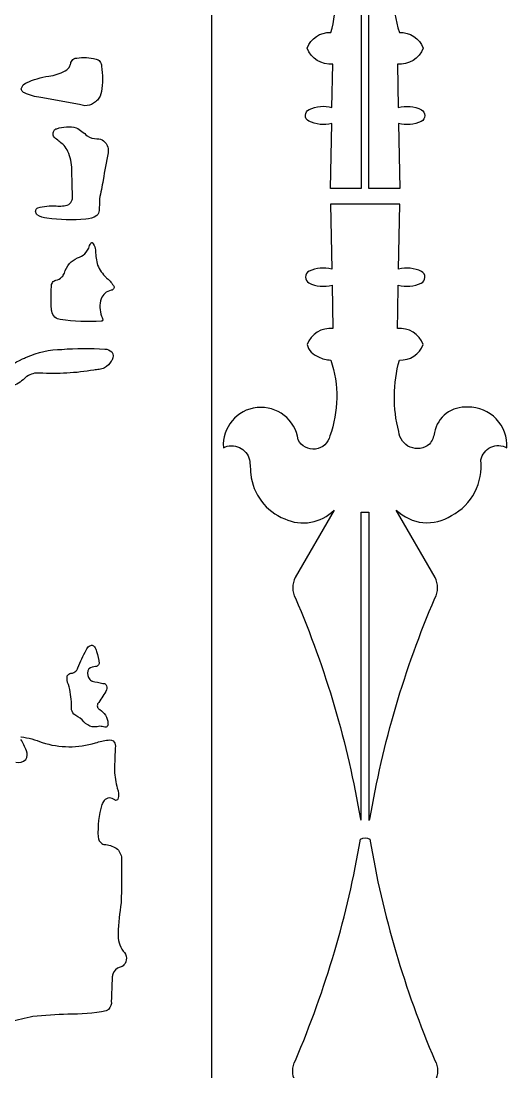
# Model space of a CAD drawing. Header units: millimetres. Extents: x -2342 to -1352, y 819 to 2802.
# Drawn here: x -1484.6 to -1356.7, y 1096 to 1372.9 of the extents above; entities that cross this region are included whole.
import ezdxf

# ---------------------------------------------------------------- set-up
doc = ezdxf.new("R2010")
doc.units = ezdxf.units.MM
doc.layers.add('Image_1', color=70, linetype='Continuous')

msp = doc.modelspace()

# ---------------------------------------------------------------- linework, layer by layer
at = {"layer": 'Image_1'}
msp.add_lwpolyline([(-1734.36, 818.88), (-1434.36, 818.88), (-1434.36, 1658.88), (-1734.36, 1658.88)], close=True, dxfattribs=at)
for points in [[(-1395.01, 1410), (-1395.01, 1328.77), (-1403.15, 1328.77), (-1402.81, 1345.9, -0.176895), (-1408.85, 1346.51, -0.599927), (-1408.77, 1349.56, -0.183169), (-1402.73, 1350.11), (-1402.5, 1361.55, -0.340003), (-1409.3, 1365.74, -0.331722), (-1403.03, 1369.85, 0.13246), (-1402.85, 1388.71, 0.600156)], [(-1384.72, 1389.84, 0.166429), (-1384.98, 1369.85, -0.331722), (-1378.71, 1365.74, -0.340003), (-1385.51, 1361.55), (-1385.28, 1350.11, -0.179213), (-1379.17, 1349.52, -0.599927), (-1379.24, 1346.46, -0.180821), (-1385.2, 1345.9), (-1384.86, 1328.77), (-1392.99, 1328.77), (-1392.99, 1410)], [(-1484.68, 1184.29, -0.112537), (-1484.57, 1184.32, -0.067431), (-1479.07, 1182.82, 0.148853), (-1464.98, 1182.7, -0.054799), (-1461.71, 1183.45, -0.33395), (-1460.07, 1182.88, -0.116907), (-1459.75, 1182.02, 0.010658), (-1460.03, 1175.41, 0.051801), (-1459.27, 1170.78, -0.158005), (-1459.1, 1167.92, -0.504251), (-1459.96, 1167.69, 0.424931), (-1462.73, 1167.54, 0.11426), (-1463.3, 1166.48, 0.088782), (-1464.32, 1157.97, 0.251152), (-1463.3, 1156.19, 0.134911), (-1462.29, 1155.92, -0.129493), (-1459.21, 1154.75, -0.191504), (-1458.14, 1151.92, -0.014104), (-1458.29, 1140.62, 0.022514), (-1459.05, 1132.54, 0.178371), (-1457.7, 1127.87, -0.19433), (-1456.87, 1126.03, -0.191309), (-1457.52, 1124.22, -0.168742), (-1458.55, 1123.64, 0.245597), (-1460.45, 1121.79, 0.067534), (-1460.63, 1120.87, -0.001343), (-1460.84, 1114.69, -0.25177), (-1461.58, 1112.51, -0.09952), (-1462.2, 1112.12, -0.053969), (-1472.28, 1111.22, 0.020142), (-1481.5, 1110.6, -0.013936), (-1487.54, 1109.32, -0.046955)], [(-1486, 1177.64, 0.260959), (-1483.39, 1178.31, 0.250833), (-1483.22, 1180.64, 0.053861), (-1484.64, 1183.63, -0.660533)], [(-1412.42, 1093.61, -0.248044), (-1412.37, 1099.08, 0.059291), (-1395.24, 1157.34, -0.319458), (-1392.77, 1157.34, 0.059291), (-1375.64, 1099.08, -0.248044), (-1375.6, 1093.61)]]:
    msp.add_lwpolyline(points, format="xyb", dxfattribs=at)
for points in [[(-1467.81, 1350.58, 0.007322), (-1479.4, 1352.74, -0.09317), (-1483.69, 1353.97, -0.218531), (-1484.45, 1354.61, -0.069477), (-1484.58, 1355, -0.166078), (-1483.72, 1356.31, -0.067234), (-1483.26, 1356.58, -0.068117), (-1477.34, 1358.4, 0.103093), (-1472.97, 1359.76, 0.158216), (-1471.75, 1361.09, 0.063328), (-1471.48, 1361.93, -0.176552), (-1470.67, 1362.93, -0.127692), (-1469.94, 1363.14, -0.107236), (-1464.87, 1362.86, -0.188491), (-1463.85, 1362.25, -0.159195), (-1463.41, 1360.96, -0.072022), (-1463.4, 1354.28, -0.12931), (-1464.52, 1352.06, -0.083763), (-1465.55, 1351.24, -0.159602)], [(-1464.66, 1321.62, -0.131755), (-1467.58, 1320.67, -0.058252), (-1477.79, 1320.99, -0.15508), (-1480.35, 1321.87, -0.217761), (-1480.77, 1322.68, -0.232651), (-1480.43, 1323.54, -0.08131), (-1480.21, 1323.68, -0.082539), (-1475.37, 1324.19, 0.113863), (-1472.07, 1324.54, 0.175156), (-1471.14, 1325.78, 0.116874), (-1471.06, 1327.02, -0.004257), (-1471.25, 1333.81, 0.115362), (-1472.28, 1338.53, 0.049504), (-1473.24, 1340.12, -0.003457), (-1475.53, 1341.96, -0.195111), (-1476.14, 1342.79, -0.217696), (-1475.93, 1344.02, -0.181484), (-1475.22, 1344.52, -0.144576), (-1470.08, 1344.77, -0.055454), (-1467.18, 1342.65, 0.15881), (-1464.63, 1341.89, -0.184781), (-1462.89, 1341.35, -0.152343), (-1461.8, 1339.66, -0.098305), (-1461.68, 1338.16, 0.006638), (-1463.01, 1330.99, -0.008402), (-1463.95, 1326.01, -0.029161), (-1464.06, 1322.97, -0.172953), (-1464.62, 1321.65)], [(-1395.01, 1243.49), (-1392.99, 1243.49), (-1392.99, 1162.35, 0.210658), (-1392.76, 1162.59, -0.059291), (-1375.63, 1220.85, 0.248044), (-1375.58, 1226.31), (-1385.81, 1244.07, 0.35116), (-1371.22, 1242.6, 0.304334), (-1363.53, 1257.29, -0.502435), (-1356.67, 1260.47, 0.435338), (-1366.92, 1271.16, 0.382908), (-1375.76, 1264.46, -0.133888), (-1377.08, 1261.39, -0.600156), (-1385.15, 1264.71, -0.13246), (-1384.97, 1283.57, 0.331722), (-1378.7, 1287.68, 0.340003), (-1385.5, 1291.87), (-1385.41, 1296.49), (-1385.27, 1303.31, 0.183169), (-1379.23, 1303.86, 0.599927), (-1379.15, 1306.92, 0.176895), (-1385.19, 1307.52), (-1384.85, 1324.65), (-1403.14, 1324.65), (-1402.8, 1307.52, 0.180821), (-1408.76, 1306.96, 0.599927), (-1408.83, 1303.9, 0.179213), (-1402.72, 1303.31), (-1402.49, 1291.87, 0.340003), (-1409.29, 1287.68, 0.259714), (-1406.29, 1284.44, 0.122481), (-1403.02, 1283.57, -0.166429), (-1403.28, 1263.58, -0.704438), (-1411.62, 1262.55, 0.969952), (-1431.32, 1260.47, -0.483016), (-1424.46, 1257.29, -0.02743), (-1424.14, 1253.52, 0.277564), (-1415.19, 1241.73, 0.318641), (-1402.18, 1244.07), (-1412.4, 1226.31, 0.248044), (-1412.36, 1220.85, -0.059291), (-1395.23, 1162.59, 0.209547), (-1395.01, 1162.35)], [(-1465.91, 1314.52, -0.142984), (-1465.08, 1312.95, -0.059787), (-1465.01, 1312.27, 0.062764), (-1464.46, 1308.57, 0.086855), (-1462.21, 1305.29, 0.067446), (-1461.97, 1305.08, -0.094148), (-1460.11, 1302.89, -0.219235), (-1460.4, 1302.15, -0.18303), (-1460.84, 1301.96, 0.147222), (-1462.56, 1301.13, 0.102934), (-1463.52, 1299.74, 0.160474), (-1463.41, 1295.13, 0.017896), (-1463.14, 1294.48, -0.30225), (-1463.24, 1293.93, -0.193207), (-1463.48, 1293.83, -0.056769), (-1474.29, 1294.26, -0.183348), (-1475.71, 1294.84, -0.162225), (-1476.54, 1296.46, -0.032147), (-1476.59, 1296.99, -0.034045), (-1476.63, 1302.9, -0.172627), (-1476.29, 1304.04, -0.191739), (-1475.49, 1304.59, 0.172079), (-1473.84, 1305.47, 0.084068), (-1473.21, 1306.46, -0.106629), (-1471.83, 1308.97, -0.115671), (-1469.79, 1310.48, -0.028973), (-1469.23, 1310.69, 0.142298), (-1467.44, 1311.97, 0.066537), (-1466.79, 1313.07, -0.152172), (-1466.21, 1314.33, -0.028058), (-1466.05, 1314.49, -0.144488)], [(-1465.43, 1280.93, -0.055017), (-1479.73, 1280.12, 0.178324), (-1483.07, 1279.26, 0.066963), (-1483.7, 1278.73, -0.127062), (-1487.12, 1276.68, -0.277118), (-1489.73, 1277.19, -0.067105), (-1490.28, 1277.83, -0.287161), (-1490.21, 1279.72, -0.028883), (-1490.1, 1279.86, -0.088143), (-1484.24, 1283.88, -0.015135), (-1483.18, 1284.32, -0.107447), (-1473.84, 1286.39, -0.039226), (-1462.58, 1286.46, -0.199204), (-1460.71, 1285.71, -0.309357), (-1460.64, 1283.6, -0.057955), (-1460.86, 1283.32, -0.148563), (-1462.63, 1281.53, -0.102935), (-1464.04, 1281.11, -0.002617)], [(-1463.88, 1187.09, -0.117883), (-1466.5, 1187.09, -0.09161), (-1468.54, 1188.8, 0.023279), (-1470.73, 1190.29, -0.167537), (-1471.36, 1191.9, 0.004806), (-1471.35, 1192.88, 0.076846), (-1472.15, 1198.08, -0.147514), (-1472.43, 1200.42, -0.182643), (-1471.5, 1201.08, -0.073875), (-1471.08, 1201.12, 0.182409), (-1469.93, 1201.91, 0.069858), (-1469.62, 1202.52, -0.046912), (-1467.43, 1207.16, -0.170962), (-1466.65, 1208.19, -0.137628), (-1465.86, 1208.45, -0.175457), (-1464.91, 1207.43, -0.065914), (-1464.73, 1206.82, -0.085684), (-1464.07, 1203.64, -0.202451), (-1464.54, 1202.97, -0.135945), (-1464.97, 1202.84, 0.157596), (-1466.75, 1202.23, 0.262543), (-1466.87, 1199.92, 0.170718), (-1466.04, 1199.07, 0.033255), (-1465.85, 1198.99, 0.003988), (-1463.11, 1198.4, -0.230517), (-1462.32, 1198.1, -0.277245), (-1462.07, 1196.7, -0.023819), (-1464.14, 1193.39, 0.222571), (-1464.53, 1192.46, 0.196766), (-1464.21, 1191.69, 0.082738), (-1463.91, 1191.48, -0.129544), (-1462.39, 1189.98, -0.110205), (-1461.72, 1187.86, -0.236783), (-1461.9, 1187.1, -0.323852), (-1462.58, 1186.89, 0.076779)]]:
    msp.add_lwpolyline(points, format="xyb", close=True, dxfattribs=at)

doc.saveas('drawing.dxf')
